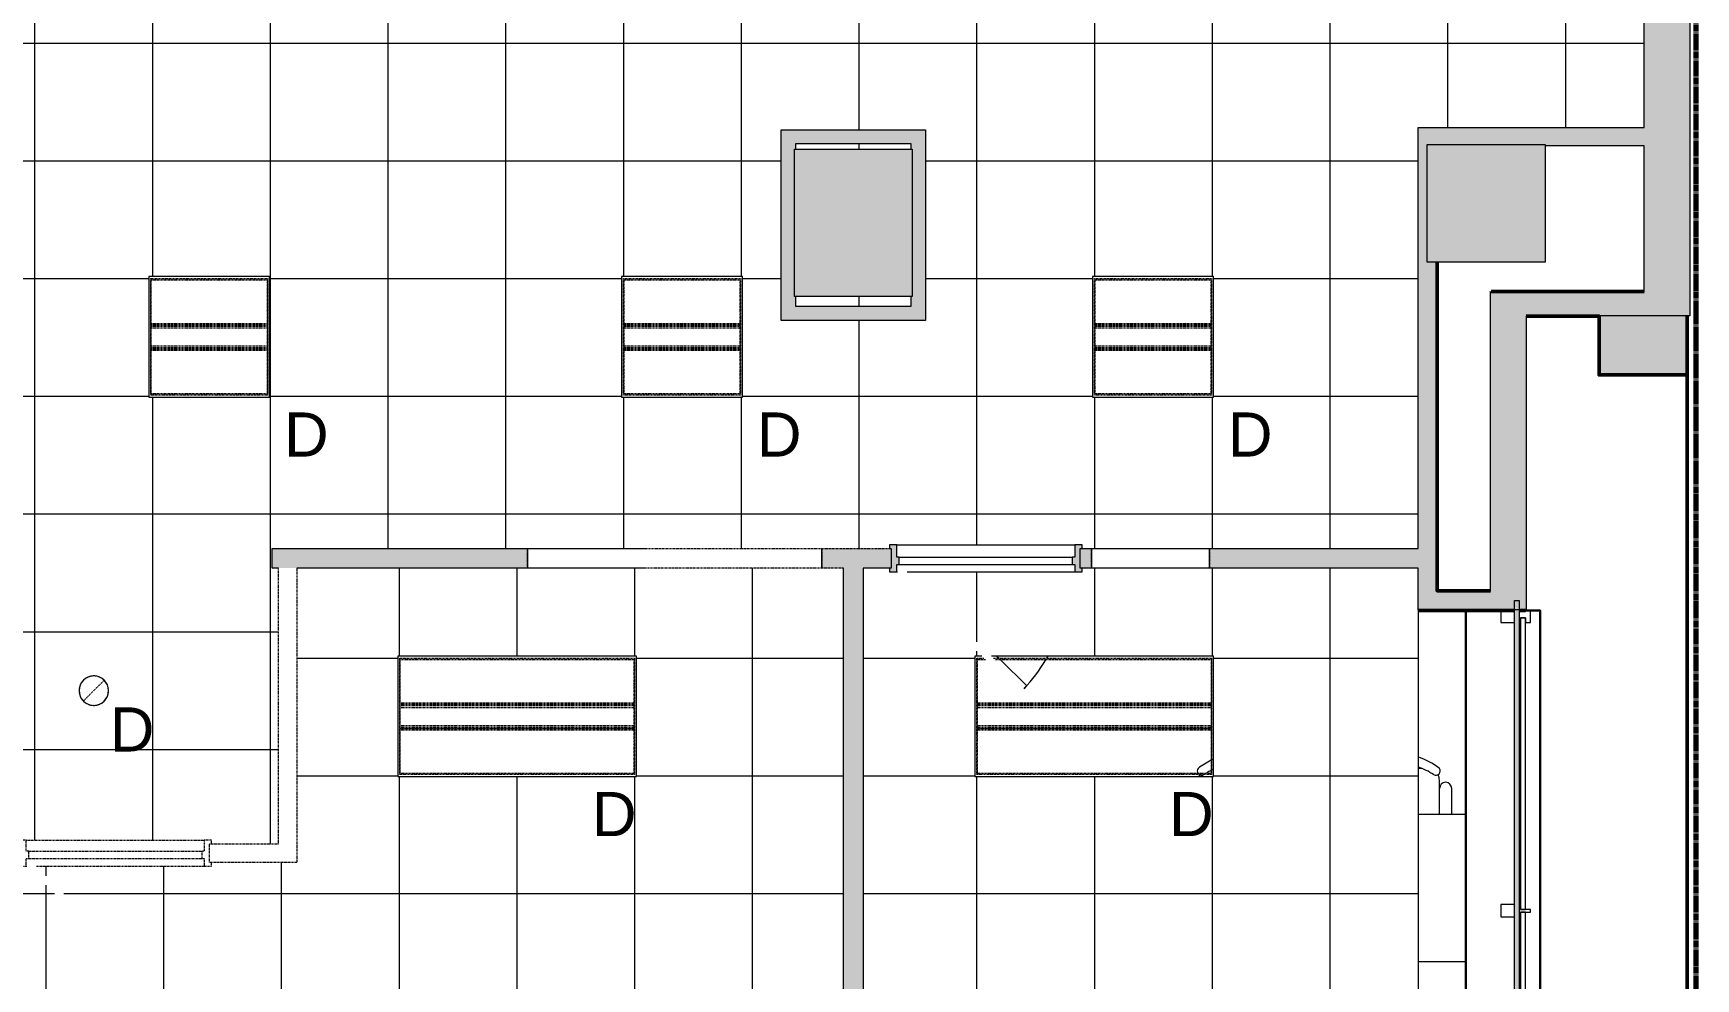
# Model space of a CAD drawing. Header units: inches. Extents: x 842 to 2180, y -10 to 1751.
# Drawn here: x 1841.2 to 2180.1, y 146.9 to 339.6 of the extents above; entities that cross this region are included whole.
import ezdxf

# ---------------------------------------------------------------- set-up
doc = ezdxf.new("R2010")
doc.units = ezdxf.units.IN
doc.header["$MEASUREMENT"] = 0
doc.linetypes.add('Demolished', pattern=[0.1875, 0.125, -0.0625])
doc.linetypes.add('IMPORT-Orbis_BB$0$TI_Grid_E957150$0$PROPERTY _2_', pattern=[1.546875, 1.3125, -0.046875, 0.046875, -0.046875, 0.046875, -0.046875])
for name, color, linetype, lineweight in [('A-CLNG', 13, 'Demolished', 9), ('A-CLNG-PATT', 13, 'Demolished', 9), ('A-DOOR', 31, 'Continuous', 13), ('A-GLAZ-CURT', 52, 'Continuous', 13), ('A-WALL-PATT', 111, 'Continuous', 13), ('E-LITE-EQPM', 33, 'Demolished', 9), ('E-LITE-EQPM-IDEN', 33, 'Continuous', 9), ('hide', 7, 'Continuous', 9), ('I-WALL', 2, 'Continuous', 13), ('Orbis - Background_dwg', 8, 'Continuous', 9), ('Orbis_BB$0$A-Glaz-Assm', 250, 'Continuous', 20), ('Orbis_BB$0$A-Glaz-Assm-Glaz', 250, 'Continuous', 20), ('Orbis_BB$0$A-Wall-Exst', 7, 'Continuous', 9), ('Orbis_BB$0$TI_ARCH-02_E957150$0$A-Wall-Blow', 130, 'Continuous', 30), ('Orbis_BB$0$TI_Grid_E957150$0$C-Prop', 170, 'IMPORT-Orbis_BB$0$TI_Grid_E957150$0$PROPERTY _2_', 70), ('Orbis_BB$0$TI_Grid_E957150$0$S-P2-WALL-CONC', 50, 'Continuous', 50), ('Orbis_Furn$0$A-Furn', 7, 'Continuous', 9), ('S-COLS', 52, 'Continuous', 13)]:
    doc.layers.add(name, color=color, linetype=linetype, lineweight=lineweight)
doc.styles.add('Arial', font='arial.ttf', dxfattribs={"height": 9})

# ---------------------------------------------------------------- blocks, each defined once
blk = doc.blocks.new('Concrete-Rectangular-Column - 24 x 30-6914152-Level XX  RCP DEMO')
at = {"layer": 'S-COLS', "lineweight": 9}
blk.add_hatch(color=7, dxfattribs=at).paths.add_polyline_path([(12, -15), (12, 15), (-12, 15), (-12, -15)], flags=0)
at = {"layer": 'S-COLS', "color": 8, "lineweight": 20}
for p, q in [((-12, 15), (12, 15)), ((-12, -15), (-12, 15)), ((12, 15), (12, -15)), ((12, -15), (-12, -15))]:
    blk.add_line(p, q, dxfattribs=at)
blk = doc.blocks.new('Concrete-Rectangular-Column - 24 x 24-6914337-Level XX  RCP DEMO')
at = {"layer": 'S-COLS', "lineweight": 9}
blk.add_hatch(color=7, dxfattribs=at).paths.add_polyline_path([(-12, -12), (12, -12), (12, 12), (-12, 12)], flags=0)
at = {"layer": 'S-COLS', "color": 8, "lineweight": 20}
for p, q in [((-12, 12), (12, 12)), ((-12, -12), (-12, 12)), ((12, 12), (12, -12)), ((12, -12), (-12, -12))]:
    blk.add_line(p, q, dxfattribs=at)
blk = doc.blocks.new('Door - Single - Solid Door-7325350-Level XX  RCP DEMO')
at = {"layer": 'A-DOOR'}
h = blk.add_hatch(color=10, dxfattribs=at)
h.paths.add_polyline_path([(-14.13, -2.84), (-14.13, -1.34), (-13.63, -1.34), (-13.63, 0.16), (-14.13, 0.16), (-14.13, 2.66), (-15.63, 2.66), (-15.63, 1.91), (-15.26, 1.91), (-15.26, -2.09), (-15.63, -2.09), (-15.63, -2.84), (-15.26, -2.84)], flags=0)
h.paths.add_polyline_path([(23.62, -2.84), (23.62, -2.09), (23.24, -2.09), (23.24, 1.91), (23.62, 1.91), (23.62, 2.66), (22.12, 2.66), (22.12, 0.16), (21.62, 0.16), (21.62, -1.34), (22.12, -1.34), (22.12, -2.84), (23.24, -2.84)], flags=0)
at = {"layer": 'A-DOOR', "color": 8, "lineweight": 20}
for p, q in [((-14.13, 2.66), (-15.63, 2.66)), ((-15.63, 2.66), (-15.63, 1.91)), ((-14.13, 0.16), (-14.13, 2.66)), ((-13.63, 0.16), (-14.13, 0.16)), ((-13.63, -1.34), (-13.63, 0.16)), ((21.62, 0.16), (21.62, -1.34)), ((22.12, 0.16), (21.62, 0.16)), ((22.12, 2.66), (22.12, 0.16)), ((23.62, 2.66), (22.12, 2.66)), ((23.62, 1.91), (23.62, 2.66)), ((-15.63, -2.09), (-15.63, -2.84)), ((-15.63, -2.84), (-14.13, -2.84)), ((-14.13, -1.34), (-13.63, -1.34)), ((-14.13, -2.84), (-14.13, -1.34)), ((21.62, -1.34), (22.12, -1.34)), ((22.12, -1.34), (22.12, -2.84)), ((22.12, -2.84), (23.62, -2.84)), ((23.62, -2.84), (23.62, -2.09))]:
    blk.add_line(p, q, dxfattribs=at)
at = {"layer": 'A-DOOR', "lineweight": 9}
for p, q in [((-14.13, 2.66), (22.12, 2.66)), ((-13.63, 0.16), (21.62, 0.16)), ((-14.13, -2.84), (-14.01, -2.84)), ((-13.63, -1.34), (21.62, -1.34)), ((-12.06, -2.84), (22.12, -2.84))]:
    blk.add_line(p, q, dxfattribs=at)
blk = doc.blocks.new('Door - Single - Solid Door-7325353-Level XX  RCP DEMO')
at = {"layer": 'A-DOOR', "color": 250, "linetype": 'Demolished', "lineweight": 20}
for p, q in [((-14.13, 2.54), (-15.63, 2.54)), ((-15.63, 2.54), (-15.63, 1.79)), ((-14.13, 0.29), (-14.13, 2.54)), ((-13.63, 0.29), (-14.13, 0.29)), ((-13.63, -1.21), (-13.63, 0.29)), ((21.62, 0.29), (21.62, -1.21)), ((22.12, 0.29), (21.62, 0.29)), ((22.12, 2.54), (22.12, 0.29)), ((23.62, 2.54), (22.12, 2.54)), ((23.62, 1.79), (23.62, 2.54)), ((-15.63, -1.96), (-15.63, -2.71)), ((-15.63, -2.71), (-14.13, -2.71)), ((-14.13, -1.21), (-13.63, -1.21)), ((-14.13, -2.71), (-14.13, -1.21)), ((21.62, -1.21), (22.12, -1.21)), ((22.12, -1.21), (22.12, -2.71)), ((22.12, -2.71), (23.62, -2.71)), ((23.62, -2.71), (23.62, -1.96))]:
    blk.add_line(p, q, dxfattribs=at)
at = {"layer": 'A-DOOR', "color": 7, "linetype": 'Demolished', "lineweight": 9}
for p, q in [((-14.13, 2.54), (22.12, 2.54)), ((-13.63, 0.29), (21.62, 0.29)), ((-14.13, -2.71), (-14.01, -2.71)), ((-13.63, -1.21), (21.62, -1.21)), ((-12.06, -2.71), (22.12, -2.71))]:
    blk.add_line(p, q, dxfattribs=at)
blk = doc.blocks.new('System Panel - Glazed-7329272-Level XX  RCP DEMO')
at = {"layer": 'A-GLAZ-CURT', "lineweight": 9}
blk.add_hatch(color=7, dxfattribs=at).paths.add_polyline_path([(84.25, -0.75), (-84.25, -0.75), (-84.25, -1.75), (84.25, -1.75)], flags=0)
at = {"layer": 'A-GLAZ-CURT', "color": 8, "lineweight": 20}
for p, q in [((-84.25, -1.75), (-84.25, -0.75)), ((-84.25, -0.75), (84.25, -0.75)), ((84.25, -1.75), (-84.25, -1.75)), ((84.25, -0.75), (84.25, -1.75))]:
    blk.add_line(p, q, dxfattribs=at)
blk = doc.blocks.new('L-Recessed-Axis-Plano - 2 X 2-V2-Level XX  RCP DEMO')
at = {"layer": 'E-LITE-EQPM', "color": 7}
for p, q in [((11.91, 11.87), (-11.91, 11.87)), ((-11.91, 11.87), (-11.91, -11.88)), ((-11.88, -11.56), (-11.88, 11.56)), ((-11.88, 11.56), (11.87, 11.56)), ((11.87, 11.56), (11.87, -11.56)), ((11.91, -11.88), (11.91, 11.87)), ((-11.88, 2.74), (11.87, 2.74)), ((11.87, 2.51), (-11.88, 2.51)), ((-11.88, 2.3), (11.87, 2.3)), ((-11.88, 2.2), (11.87, 2.2)), ((-11.88, 1.83), (11.87, 1.83)), ((-11.88, -1.83), (11.87, -1.83)), ((-11.88, -2.2), (11.87, -2.2)), ((-11.88, -2.3), (11.87, -2.3)), ((-11.88, -2.51), (11.87, -2.51)), ((-11.88, -2.74), (11.87, -2.74)), ((-11.91, -11.88), (11.91, -11.88)), ((11.87, -11.56), (-11.88, -11.56))]:
    blk.add_line(p, q, dxfattribs=at)
blk = doc.blocks.new('L-Recessed Circular - Downlight - 6_-7335116-Level XX  RCP DEMO')
at = {"layer": 'E-LITE-EQPM', "color": 7}
for q in [(-2.12, -2.12), (2.12, 2.12)]:
    blk.add_line((0, 0), q, dxfattribs=at)
for start, end in [(360, 180), (180, 360)]:
    blk.add_arc((0, 0), 3, start, end, dxfattribs=at)
blk = doc.blocks.new('L-Recessed-Axis-Plano - 2 X 4-4550867-Level XX  RCP DEMO')
at = {"layer": 'E-LITE-EQPM', "color": 7}
for p, q in [((23.91, 11.87), (-23.91, 11.87)), ((-23.91, 11.87), (-23.91, -11.88)), ((-23.87, -11.56), (-23.87, 11.56)), ((-23.87, 11.56), (23.88, 11.56)), ((23.88, 11.56), (23.88, -11.56)), ((23.91, -11.88), (23.91, 11.87)), ((-23.87, 2.74), (23.88, 2.74)), ((23.88, 2.51), (-23.87, 2.51)), ((-23.87, 2.3), (23.88, 2.3)), ((-23.87, 2.2), (23.88, 2.2)), ((-23.87, 1.83), (23.88, 1.83)), ((-23.87, -1.83), (23.88, -1.83)), ((-23.87, -2.2), (23.88, -2.2)), ((-23.87, -2.3), (23.88, -2.3)), ((-23.87, -2.51), (23.88, -2.51)), ((-23.87, -2.74), (23.88, -2.74)), ((-23.91, -11.88), (23.91, -11.88)), ((23.88, -11.56), (-23.87, -11.56))]:
    blk.add_line(p, q, dxfattribs=at)
blk = doc.blocks.new('L-Recessed-Axis-Plano - 2 X 4-V4-Level XX  RCP DEMO')
at = {"layer": 'E-LITE-EQPM', "color": 7}
for p, q in [((23.91, 11.87), (-23.91, 11.87)), ((-23.91, 11.87), (-23.91, -11.88)), ((-23.87, -11.56), (-23.87, 11.56)), ((-23.87, 11.56), (23.88, 11.56)), ((23.88, 11.56), (23.88, -11.56)), ((23.91, -11.88), (23.91, 11.87)), ((-23.87, 2.74), (23.88, 2.74)), ((23.88, 2.51), (-23.87, 2.51)), ((-23.87, 2.3), (23.88, 2.3)), ((-23.87, 2.2), (23.88, 2.2)), ((-23.87, 1.83), (23.88, 1.83)), ((-23.87, -1.83), (23.88, -1.83)), ((-23.87, -2.2), (23.88, -2.2)), ((-23.87, -2.3), (23.88, -2.3)), ((-23.87, -2.51), (23.88, -2.51)), ((-23.87, -2.74), (23.88, -2.74)), ((-23.91, -11.88), (-22.48, -11.88)), ((-22.16, -11.56), (-23.87, -11.56)), ((-20.53, -11.88), (23.91, -11.88)), ((23.88, -11.56), (-20.22, -11.56))]:
    blk.add_line(p, q, dxfattribs=at)
blk = doc.blocks.new('Orbis - Background_dwg_Orbis_BB-7347761-Level XX  RCP DEMO')
at = {"layer": 'Orbis_BB$0$A-Wall-Exst'}
h = blk.add_hatch(color=256, dxfattribs=at)
h.paths.add_polyline_path([(12831.79, 1027.91), (12851.41, 1027.91), (12851.41, 1028.04), (12831.79, 1028.04)], flags=0)
h.paths.add_polyline_path([(12852.41, 1027.91), (12853.66, 1027.91), (12853.66, 1028.04), (12852.41, 1028.04)], flags=0)
h.paths.add_polyline_path([(12835.54, 1031.79), (12846.54, 1031.79), (12846.54, 1031.91), (12835.66, 1031.91), (12835.66, 1098.91), (12835.54, 1098.91), (12835.54, 1031.79)], flags=0)
h.paths.add_polyline_path([(12886.66, 1075.91), (12886.66, 1087.97), (12853.79, 1087.97), (12853.79, 1087.91), (12868.66, 1087.91), (12868.66, 1075.91)], flags=0)
h.paths.add_polyline_path([(12853.79, 1092.85), (12877.89, 1092.85), (12877.89, 1092.91), (12846.66, 1092.91), (12846.66, 1092.85), (12846.94, 1092.85)], flags=0)
h.paths.add_polyline_path([(12877.75, 1177.28), (12877.89, 1177.28), (12877.89, 1178.41), (12877.66, 1178.41), (12877.66, 1177.28)], flags=0)
at = {"layer": 'Orbis_BB$0$A-Glaz-Assm'}
for p, q in [((12851.41, 1027.91), (12848.66, 1027.91)), ((12851.41, 967.91), (12848.66, 967.91))]:
    blk.add_line(p, q, dxfattribs=at)
at = {"layer": 'Orbis_BB$0$A-Glaz-Assm', "flags": 128}
for points in [[(12848.66, 1027.91), (12848.66, 1025.41), (12851.41, 1025.41)], [(12852.41, 1025.41), (12852.66, 1025.41), (12852.66, 1026.41), (12853.66, 1026.41), (12853.66, 1025.41), (12854.66, 1025.41), (12854.66, 1027.91), (12852.41, 1027.91)], [(12848.66, 967.91), (12848.66, 965.41), (12851.41, 965.41)], [(12852.41, 965.41), (12852.66, 965.41), (12852.66, 966.41), (12854.66, 966.41), (12854.66, 966.91), (12852.66, 966.91), (12852.66, 967.91), (12852.41, 967.91)]]:
    blk.add_lwpolyline(points, dxfattribs=at)
at = {"layer": 'Orbis_BB$0$A-Glaz-Assm-Glaz', "flags": 128}
for points in [[(12852.66, 1026.41), (12852.66, 966.91), (12853.66, 966.91), (12853.66, 1026.41)], [(12852.66, 966.41), (12852.66, 907.41), (12853.66, 907.41), (12853.66, 966.41)]]:
    blk.add_lwpolyline(points, close=True, dxfattribs=at)
at = {"layer": 'Orbis_BB$0$A-Wall-Exst', "color": 50, "lineweight": 50}
for p, q in [((12846.66, 1092.91), (12846.66, 1092.85)), ((12852.41, 1027.91), (12853.66, 1027.91)), ((12853.66, 1027.91), (12853.66, 1028.04))]:
    blk.add_line(p, q, dxfattribs=at)
at = {"layer": 'Orbis_BB$0$A-Wall-Exst', "color": 50, "lineweight": 50, "flags": 128}
for points in [[(12846.54, 1031.91), (12835.66, 1031.91), (12835.66, 1098.91)], [(12877.89, 1092.91), (12868.66, 1092.91), (12846.66, 1092.91)], [(12853.78, 1087.91), (12868.66, 1087.91), (12868.66, 1075.91), (12886.66, 1075.91), (12886.66, 1087.97)], [(12831.79, 1027.91), (12846.66, 1027.91), (12846.66, 1028.04)], [(12846.66, 1028.04), (12846.66, 1027.91), (12851.41, 1027.91)]]:
    blk.add_lwpolyline(points, dxfattribs=at)
at = {"layer": 'Orbis_BB$0$TI_ARCH-02_E957150$0$A-Wall-Blow', "flags": 128}
for points in [[(12853.78, 1087.91), (12868.66, 1087.91), (12868.66, 1075.91), (12886.66, 1075.91), (12886.66, 1087.97)], [(11550.5, 914.91), (12058.66, 914.91), (12058.66, 853.91), (12117.66, 853.91), (12117.66, 857.91), (12147.66, 857.91), (12147.66, 854.91), (12856.66, 854.91), (12856.66, 1027.91), (12853.66, 1027.91), (12853.66, 1028.04)], [(12719.16, 870.04), (12841.54, 870.04), (12841.54, 1027.91), (12841.66, 1027.91)]]:
    blk.add_lwpolyline(points, dxfattribs=at)
at = {"layer": 'Orbis_BB$0$TI_Grid_E957150$0$C-Prop', "flags": 128}
blk.add_lwpolyline([(12850.26, 2047.16), (12794.32, 2047.16), (12793.88, 2046.62), (12888.38, 1360.4), (12888.38, 796.17), (11550.5, 796.17)], dxfattribs=at)
at = {"layer": 'Orbis_BB$0$TI_Grid_E957150$0$S-P2-WALL-CONC', "flags": 128}
blk.add_lwpolyline([(12886.66, 1087.97), (12886.66, 798.17), (11550.5, 798.17)], dxfattribs=at)
blk = doc.blocks.new('Orbis - Background_dwg-7329766-Level XX  RCP DEMO')
at = {"layer": 'hide', "color": 10, "lineweight": 13}
blk.add_line((2037.66, 212.63), (2038.07, 212.23), dxfattribs=at)
at = {"layer": 'hide', "color": 10, "lineweight": 13, "flags": 128}
blk.add_lwpolyline([(2038.38, 211.91), (2043.74, 206.56), (2043.17, 205.99)], dxfattribs=at)
at = {"layer": 'hide', "color": 10, "lineweight": 13}
for start, end in [(316.9154, 328.6893), (329.2879, 330.001)]:
    blk.add_arc((2016.87, 230.6), 36, start, end, dxfattribs=at)
at = {"layer": 'Orbis_Furn$0$A-Furn'}
for p, q in [((2124.18, 189.76), (2123.49, 189.76)), ((2127.83, 180.36), (2127.83, 187.36)), ((2130.36, 180.36), (2130.36, 185.66))]:
    blk.add_line(p, q, dxfattribs=at)
at = {"layer": 'Orbis_Furn$0$A-Furn', "flags": 128}
blk.add_lwpolyline([(2123.49, 150.36), (2133.25, 150.36), (2133.25, 180.36), (2123.49, 180.36)], dxfattribs=at)
at = {"layer": 'Orbis_Furn$0$A-Furn'}
for centre, radius, start, end in [((2088.16, 177.24), 15.72, 115.7556, 127.2086), ((2088.16, 177.24), 15.72, 114.0421, 115.6484), ((2118.33, 177.24), 15.72, 52.7914, 70.7272), ((2118.34, 175.5), 15.43, 57.3433, 70.4224), ((2079.36, 189.23), 0.877, 143.3099, 211.7777), ((2081.06, 187.36), 2.4, 152.4156, 162.6059), ((2079.36, 189.23), 0.877, 246.0246, 298.0404), ((2088.15, 175.5), 15.43, 116.3264, 120.2177), ((2088.15, 175.5), 15.43, 114.497, 116.2002), ((2127.13, 189.23), 0.877, 237.9726, 36.6901), ((2125.43, 187.36), 2.4, 0, 27.5844), ((2129.11, 185.66), 1.25, 0, 180)]:
    blk.add_arc(centre, radius, start, end, dxfattribs=at)
blk.add_blockref('Orbis - Background_dwg_Orbis_BB-7347761-Level XX  RCP DEMO', (-10708.29, -805.94))

msp = doc.modelspace()

# ---------------------------------------------------------------- hatches: boundary and pattern name
at = {"layer": 'A-CLNG-PATT', "linetype": 'Continuous', "lineweight": 13}
h = msp.add_hatch(dxfattribs=at)
h.set_pattern_fill('FP2_17', color=256, style=0, pattern_type=2)
h.set_pattern_definition([(90, (1985.56, 721.602), (24, -1e-15), []), (0, (1985.56, 721.602), (0, -24), [])])
h.paths.add_polyline_path([(1877.56, 174.34), (1891.2, 174.34), (1891.2, 230.59), (1889.95, 230.59), (1889.95, 234.59), (2015.75, 234.59), (2015.75, 235.34), (2055, 235.34), (2055, 234.59), (2123.49, 234.59), (2123.49, 320.41), (2169.6, 320.41), (2169.6, 371.34), (2159.2, 371.34), (2159.2, 464.89), (2157.25, 464.89), (2157.25, 477.52), (2168.25, 477.52), (2168.25, 516.03), (2122.41, 516.03), (2122.41, 553), (2167.25, 559.31), (2142.49, 735.46), (2141.87, 735.37), (2132.97, 798.75), (2133.59, 798.84), (2115.19, 929.77), (2080.87, 929.78), (2080.87, 934.77), (2080.98, 934.77), (2080.98, 964), (2109.8, 968.08), (2108.54, 977.09), (2108.61, 977.1), (2067.76, 1273.6), (1910, 1273.6), (1910, 1272.85), (1870.75, 1272.85), (1870.75, 1273.6), (1857, 1273.6), (1857, 1272.85), (1817.75, 1272.85), (1817.75, 1273.6), (1776.42, 1273.6), (1776.42, 1008.45), (1777.17, 1008.45), (1777.17, 1006.82), (1802.62, 981.37), (1801.65, 980.4), (1777.17, 1004.88), (1777.17, 969.2), (1776.42, 969.2), (1776.42, 941.54), (1777.17, 941.54), (1777.17, 902.29), (1776.42, 902.29), (1776.42, 897.36), (1776.62, 897.36), (1776.62, 892.48), (1776.42, 892.48), (1776.42, 593.98), (1830.81, 593.98), (1830.81, 584.1), (1831.56, 584.1), (1831.56, 544.85), (1830.81, 544.85), (1830.81, 279.1), (1831.56, 279.1), (1831.56, 239.85), (1830.81, 239.85), (1830.81, 224.6), (1831.56, 224.6), (1831.56, 185.35), (1830.81, 185.35), (1830.81, 174.34), (1838.31, 174.34), (1838.31, 175.09), (1877.56, 175.09)], flags=0)
h.paths.add_polyline_path([(1853.56, 202.6), (1852.78, 202.7), (1852.06, 203), (1851.44, 203.48), (1850.96, 204.1), (1850.66, 204.83), (1850.56, 205.6), (1850.66, 206.38), (1850.96, 207.1), (1851.44, 207.72), (1852.06, 208.2), (1852.78, 208.5), (1853.56, 208.6), (1854.34, 208.5), (1855.06, 208.2), (1855.68, 207.72), (1856.16, 207.1), (1856.46, 206.38), (1856.56, 205.6), (1856.46, 204.83), (1856.16, 204.1), (1855.68, 203.48), (1855.06, 203), (1854.34, 202.7)], flags=0)
h.paths.add_polyline_path([(1889.39, 265.45), (1864.76, 265.45), (1864.76, 290.01), (1889.39, 290.01)], flags=0)
h.paths.add_polyline_path([(1984.03, 265.45), (1961.15, 265.45), (1961.15, 290.01), (1985.78, 290.01), (1985.78, 265.45)], flags=0)
h.paths.add_polyline_path([(2081.78, 265.45), (2057.15, 265.45), (2057.15, 290.01), (2081.78, 290.01)], flags=0)
h.paths.add_polyline_path([(2020.19, 281.09), (1993.69, 281.09), (1993.69, 319.97), (2023.07, 319.97), (2023.07, 281.09)], flags=0)
h.paths.add_polyline_path([(2020.19, 283.97), (2020.19, 285.97), (1996.57, 285.97), (1996.57, 283.97)], flags=0)
h.paths.add_polyline_path([(2020.19, 315.97), (2020.19, 317.09), (1996.57, 317.09), (1996.57, 315.97), (2019.07, 315.97)], flags=0)
h.paths.add_polyline_path([(1840.93, 361.45), (1840.93, 386.01), (1889.56, 386.01), (1889.56, 361.45), (1857.16, 361.45)], flags=0)
h.paths.add_polyline_path([(1985.25, 361.45), (1985.25, 386.01), (2033.87, 386.01), (2033.87, 361.45), (1993.69, 361.45)], flags=0)
h.paths.add_polyline_path([(2105.34, 385.45), (2105.34, 410.01), (2129.97, 410.01), (2129.97, 385.45), (2110.89, 385.45)], flags=0)
h.paths.add_polyline_path([(2130.16, 457.2), (2105.53, 457.2), (2105.53, 481.76), (2130.16, 481.76), (2130.16, 477.59)], flags=0)
h.paths.add_polyline_path([(1857.16, 481.45), (1840.93, 481.45), (1840.93, 506.01), (1889.56, 506.01), (1889.56, 481.45)], flags=0)
h.paths.add_polyline_path([(1985.25, 481.45), (1985.25, 506.01), (2033.87, 506.01), (2033.87, 481.45), (2026.31, 481.45)], flags=0)
h.paths.add_polyline_path([(2024.93, 516.47), (1993.81, 516.47), (1993.81, 545.41), (2024.93, 545.41), (2024.93, 519.35)], flags=0)
h.paths.add_polyline_path([(1889.56, 601.45), (1840.93, 601.45), (1840.93, 626.01), (1889.56, 626.01)], flags=0)
h.paths.add_polyline_path([(2026.31, 601.45), (1985.25, 601.45), (1985.25, 626.01), (2033.87, 626.01), (2033.87, 601.45)], flags=0)
h.paths.add_polyline_path([(2105.53, 601.69), (2105.53, 626.25), (2130.16, 626.25), (2130.16, 601.69), (2110.89, 601.69)], flags=0)
h.paths.add_polyline_path([(1857.16, 721.45), (1840.93, 721.45), (1840.93, 746.01), (1889.56, 746.01), (1889.56, 721.45)], flags=0)
h.paths.add_polyline_path([(2026.31, 721.45), (1985.25, 721.45), (1985.25, 746.01), (2033.87, 746.01), (2033.87, 721.45)], flags=0)
h.paths.add_polyline_path([(1857.16, 841.45), (1840.93, 841.45), (1840.93, 866.01), (1889.56, 866.01), (1889.56, 841.45)], flags=0)
h.paths.add_polyline_path([(1985.25, 841.45), (1985.25, 866.01), (2033.87, 866.01), (2033.87, 841.45), (2026.31, 841.45)], flags=0)
h.paths.add_polyline_path([(2019.88, 932.47), (1993.87, 932.47), (1993.87, 961.45), (1985.25, 961.45), (1985.25, 986.01), (1985.45, 986.01), (1985.45, 1008.38), (2033.66, 1008.38), (2033.66, 986.01), (2033.87, 986.01), (2033.87, 961.45), (2022.88, 961.45), (2022.88, 932.47)], flags=0)
h.paths.add_polyline_path([(1840.93, 961.45), (1840.93, 986.01), (1865.45, 986.01), (1865.45, 1008.38), (1913.66, 1008.38), (1913.66, 984.17), (1889.56, 984.17), (1889.56, 961.45), (1857.16, 961.45)], flags=0)
h.paths.add_polyline_path([(1913.66, 1057.62), (1865.45, 1057.62), (1865.45, 1081.45), (1840.93, 1081.45), (1840.93, 1106.01), (1889.56, 1106.01), (1889.56, 1081.83), (1913.66, 1081.83)], flags=0)
h.paths.add_polyline_path([(2026.31, 1057.62), (1985.45, 1057.62), (1985.45, 1081.45), (1985.25, 1081.45), (1985.25, 1106.01), (2033.87, 1106.01), (2033.87, 1081.45), (2033.66, 1081.45), (2033.66, 1057.62)], flags=0)
h.paths.add_polyline_path([(2033.66, 1129.62), (1985.45, 1129.62), (1985.45, 1153.83), (2033.66, 1153.83)], flags=0)
h.paths.add_polyline_path([(1865.45, 1129.62), (1865.45, 1153.83), (1913.66, 1153.83), (1913.66, 1129.62)], flags=0)
h.paths.add_polyline_path([(1840.93, 1201.45), (1840.93, 1226.01), (1889.56, 1226.01), (1889.56, 1201.45), (1857.16, 1201.45)], flags=0)
h.paths.add_polyline_path([(1985.25, 1201.45), (1985.25, 1226.01), (2033.87, 1226.01), (2033.87, 1201.45), (2026.31, 1201.45)], flags=0)
h.paths.add_polyline_path([(1865.45, 1226.37), (1865.45, 1250.58), (1913.66, 1250.58), (1913.66, 1226.37)], flags=0)
h.paths.add_polyline_path([(1985.45, 1226.37), (1985.45, 1250.58), (2033.66, 1250.58), (2033.66, 1226.37), (2026.31, 1226.37)], flags=0)
h = msp.add_hatch(dxfattribs=at)
h.set_pattern_fill('FP2_13', color=256, style=0, pattern_type=2)
h.set_pattern_definition([(0, (1987.84, 140.225), (0, -24), []), (270, (1987.84, 140.225), (-24, -1e-15), [])])
h.paths.add_polyline_path([(2000.75, 68.23), (2005.57, 68.23), (2003.06, 68.91), (2000.7, 70.02), (1998.57, 71.52), (1996.74, 73.37), (1995.25, 75.51), (1994.15, 77.87), (1993.48, 80.39), (1993.26, 83.07), (1993.5, 85.68), (1994.22, 88.28), (1995.4, 90.72), (1997, 92.9), (1998.97, 94.76), (2001.23, 96.24), (2002.77, 96.91), (2003.12, 97.08), (2005.65, 97.76), (2006.02, 97.79), (2006.37, 97.86), (2006.37, 230.59), (1894.95, 230.59), (1894.95, 170.59), (1877.56, 170.59), (1877.56, 169.84), (1841.88, 169.84), (1866.36, 145.36), (1865.39, 144.39), (1839.93, 169.84), (1838.31, 169.84), (1838.31, 170.59), (1830.81, 170.59), (1830.81, 68.23), (1994.6, 68.23)], flags=0)
h.paths.add_polyline_path([(1964.15, 116.07), (1915.53, 116.07), (1915.53, 140.63), (1964.15, 140.63)], flags=0)
h.paths.add_polyline_path([(1843.76, 116.07), (1843.76, 140.63), (1868.39, 140.63), (1868.39, 116.07), (1857.16, 116.07)], flags=0)
h.paths.add_polyline_path([(1964.15, 188.07), (1915.53, 188.07), (1915.53, 212.63), (1964.15, 212.63), (1964.15, 200.74)], flags=0)
h = msp.add_hatch(dxfattribs=at)
h.set_pattern_fill('FP2_14', color=256, style=0, pattern_type=2)
h.set_pattern_definition([(0, (1985.56, 140.225), (0, -24), []), (270, (1985.56, 140.225), (-24, -1e-15), [])])
h.paths.add_polyline_path([(2123.49, 68.23), (2123.49, 230.59), (2055, 230.59), (2055, 229.84), (2019.31, 229.84), (2036.53, 212.63), (2081.78, 212.63), (2081.78, 188.07), (2033.15, 188.07), (2033.15, 212.63), (2034.58, 212.63), (2017.37, 229.84), (2015.75, 229.84), (2015.75, 230.59), (2010.37, 230.59), (2010.37, 97.83), (2013.17, 97.14), (2013.38, 97.08), (2015.75, 95.97), (2017.89, 94.47), (2019.74, 92.63), (2021.24, 90.48), (2022.35, 88.11), (2023.03, 85.59), (2023.25, 82.98), (2023.03, 80.38), (2022.35, 77.85), (2021.24, 75.48), (2019.74, 73.34), (2017.89, 71.49), (2015.74, 69.99), (2013.38, 68.89), (2010.94, 68.23), (2026.31, 68.23)], flags=0)
h.paths.add_polyline_path([(2081.78, 116.07), (2033.15, 116.07), (2033.15, 140.63), (2081.78, 140.63)], flags=0)
at = {"layer": 'A-WALL-PATT', "lineweight": 9}
for points in [[(2169.6, 286.91), (2178.85, 286.91), (2178.85, 372.48), (2169.6, 372.48), (2169.6, 311.48)], [(2023.07, 317.09), (2023.07, 319.97), (1993.69, 319.97), (1993.69, 317.09), (2020.19, 317.09)], [(2123.49, 225.85), (2127.24, 225.85), (2127.24, 292.97), (2125.37, 292.97), (2125.37, 316.97), (2127.24, 316.97), (2127.24, 320.41), (2123.49, 320.41), (2123.49, 230.59)], [(2149.37, 316.66), (2169.6, 316.66), (2169.6, 320.41), (2127.24, 320.41), (2127.24, 316.97), (2149.37, 316.97)], [(1996.57, 283.97), (1996.57, 285.97), (1996.39, 285.97), (1996.39, 315.97), (1996.57, 315.97), (1996.57, 317.09), (1993.69, 317.09), (1993.69, 283.97), (1996.39, 283.97)], [(2023.07, 281.09), (2023.07, 317.09), (2020.19, 317.09), (2020.19, 315.97), (2020.39, 315.97), (2020.36, 285.97), (2020.19, 285.97), (2020.19, 281.09)], [(2138.25, 225.85), (2145.5, 225.85), (2145.5, 286.91), (2138.25, 286.91), (2138.25, 256.11)], [(2178.85, 282.04), (2178.85, 286.91), (2145.5, 286.91), (2145.5, 282.04)], [(2020.19, 281.09), (2020.19, 283.97), (1993.69, 283.97), (1993.69, 281.09)], [(2006.37, 97.98), (2010.37, 97.98), (2010.37, 230.59), (2006.37, 230.59), (2006.37, 97.98)], [(2123.49, 222.1), (2145.5, 222.1), (2145.5, 225.85), (2123.49, 225.85)]]:
    msp.add_hatch(color=7, dxfattribs=at).paths.add_polyline_path(points, flags=0)
h = msp.add_hatch(color=7, dxfattribs=at)
h.paths.add_polyline_path([(2056.95, 230.59), (2056.95, 234.59), (2054.62, 234.59), (2054.62, 230.59)], flags=0)
h.paths.add_polyline_path([(2123.49, 230.59), (2123.49, 234.59), (2080.95, 234.59), (2080.95, 230.59), (2110.89, 230.59)], flags=0)
h.paths.add_polyline_path([(2006.37, 230.59), (2016.12, 230.59), (2016.12, 234.59), (2001.95, 234.59), (2001.95, 230.59)], flags=0)
h.paths.add_polyline_path([(1899.45, 230.59), (1941.95, 230.59), (1941.95, 234.59), (1889.95, 234.59), (1889.95, 230.59), (1894.95, 230.59)], flags=0)

# ---------------------------------------------------------------- linework, layer by layer
at = {"layer": 'A-CLNG', "linetype": 'Continuous', "lineweight": 13}
for p, q in [((1889.39, 290.01), (1864.76, 290.01)), ((1864.76, 290.01), (1864.76, 265.45)), ((1889.39, 265.45), (1889.39, 290.01)), ((1985.78, 290.01), (1961.15, 290.01)), ((1961.15, 290.01), (1961.15, 265.45)), ((1985.78, 265.45), (1985.78, 290.01)), ((2081.78, 290.01), (2057.15, 290.01)), ((2057.15, 290.01), (2057.15, 265.45)), ((2081.78, 265.45), (2081.78, 290.01)), ((1864.76, 265.45), (1889.39, 265.45)), ((1961.15, 265.45), (1985.78, 265.45)), ((2057.15, 265.45), (2081.78, 265.45)), ((2123.49, 222.1), (2123.49, 68.23)), ((1964.15, 212.63), (1915.53, 212.63)), ((1915.53, 212.63), (1915.53, 188.07)), ((1964.15, 188.07), (1964.15, 212.63)), ((2034.58, 212.63), (2033.15, 212.63)), ((2033.15, 212.63), (2033.15, 188.07)), ((2081.78, 212.63), (2036.53, 212.63)), ((2081.78, 188.07), (2081.78, 212.63)), ((1915.53, 188.07), (1964.15, 188.07)), ((2033.15, 188.07), (2081.78, 188.07))]:
    msp.add_line(p, q, dxfattribs=at)
for start, end in [(0, 180), (180, 0)]:
    msp.add_arc((1853.56, 205.6), 3, start, end, dxfattribs=at)
at = {"layer": 'I-WALL', "color": 8, "lineweight": 20}
for p, q in [((2178.85, 381.73), (2178.85, 282.04)), ((2169.6, 320.41), (2169.6, 372.48)), ((1993.69, 319.97), (2023.07, 319.97)), ((1993.69, 281.09), (1993.69, 319.97)), ((2023.07, 319.97), (2023.07, 281.09)), ((2123.49, 234.59), (2123.49, 320.41)), ((2123.49, 320.41), (2169.6, 320.41)), ((2020.19, 317.09), (1996.57, 317.09)), ((1996.57, 317.09), (1996.57, 315.97)), ((2020.19, 315.97), (2020.19, 317.09)), ((2169.6, 316.66), (2149.37, 316.66)), ((2169.6, 286.91), (2169.6, 316.66)), ((2127.24, 292.97), (2127.24, 225.85)), ((1996.57, 285.97), (1996.57, 283.97)), ((2020.19, 283.97), (2020.19, 285.97)), ((2138.25, 225.85), (2138.25, 286.91)), ((2138.25, 286.91), (2169.6, 286.91)), ((1996.57, 283.97), (2020.19, 283.97)), ((2145.5, 282.04), (2145.5, 222.1)), ((2178.85, 282.04), (2145.5, 282.04)), ((2023.07, 281.09), (1993.69, 281.09)), ((1889.95, 230.59), (1889.95, 234.59)), ((1889.95, 234.59), (1965.95, 234.59)), ((2016.12, 234.59), (2016.12, 230.59)), ((2054.62, 234.59), (2123.49, 234.59)), ((2054.62, 230.59), (2054.62, 234.59)), ((1891.2, 230.59), (1889.95, 230.59)), ((1965.95, 230.59), (1894.95, 230.59)), ((2006.37, 97.98), (2006.37, 230.59)), ((2010.37, 230.59), (2010.37, 97.98)), ((2016.12, 230.59), (2010.37, 230.59)), ((2123.49, 230.59), (2054.62, 230.59)), ((2123.49, 222.1), (2123.49, 230.59)), ((2127.24, 225.85), (2138.25, 225.85)), ((2145.5, 222.1), (2123.49, 222.1))]:
    msp.add_line(p, q, dxfattribs=at)
at = {"layer": 'I-WALL', "lineweight": 9}
for p, q in [((1941.95, 234.59), (1941.95, 230.59)), ((2001.95, 230.59), (2001.95, 234.59)), ((2056.95, 234.59), (2056.95, 230.59)), ((2080.95, 230.59), (2080.95, 234.59))]:
    msp.add_line(p, q, dxfattribs=at)
at = {"layer": 'I-WALL', "color": 7, "linetype": 'Demolished', "lineweight": 9}
for p, q in [((1941.95, 230.59), (1941.95, 234.59)), ((2001.95, 234.59), (2001.95, 230.59)), ((2056.95, 230.59), (2056.95, 234.59)), ((2080.95, 234.59), (2080.95, 230.59))]:
    msp.add_line(p, q, dxfattribs=at)
at = {"layer": 'I-WALL', "color": 250, "linetype": 'Demolished', "lineweight": 20}
for p, q in [((1965.95, 234.59), (2016.12, 234.59)), ((1891.2, 174.34), (1891.2, 230.59)), ((1894.95, 230.59), (1894.95, 170.59)), ((2006.37, 230.59), (1965.95, 230.59)), ((1877.18, 170.59), (1877.18, 174.34)), ((1877.18, 174.34), (1891.2, 174.34)), ((1894.95, 170.59), (1877.18, 170.59))]:
    msp.add_line(p, q, dxfattribs=at)

# ---------------------------------------------------------------- block references
at = {"layer": 'A-DOOR'}
msp.add_blockref('Door - Single - Solid Door-7325350-Level XX  RCP DEMO', (2031.38, 232.68), dxfattribs=at)
at = {"layer": 'A-DOOR', "color": 7, "linetype": 'Demolished', "lineweight": 9}
msp.add_blockref('Door - Single - Solid Door-7325353-Level XX  RCP DEMO', (1853.94, 172.56), dxfattribs=at)
at = {"layer": 'A-GLAZ-CURT', "lineweight": 9, "rotation": 269.9999999999999}
msp.add_blockref('System Panel - Glazed-7329272-Level XX  RCP DEMO', (2144.87, 139.73), dxfattribs=at)
at = {"layer": 'E-LITE-EQPM', "color": 7, "extrusion": (0, 0, -1), "rotation": 180}
for name, p in [('L-Recessed-Axis-Plano - 2 X 2-V2-Level XX  RCP DEMO', (-1877.08, 277.73)), ('L-Recessed-Axis-Plano - 2 X 2-V2-Level XX  RCP DEMO', (-1973.47, 277.73)), ('L-Recessed-Axis-Plano - 2 X 2-V2-Level XX  RCP DEMO', (-2069.47, 277.73)), ('L-Recessed-Axis-Plano - 2 X 4-4550867-Level XX  RCP DEMO', (-1939.84, 200.35)), ('L-Recessed-Axis-Plano - 2 X 4-V4-Level XX  RCP DEMO', (-2057.47, 200.35))]:
    msp.add_blockref(name, p, dxfattribs=at)
at = {"layer": 'E-LITE-EQPM', "color": 7}
msp.add_blockref('L-Recessed Circular - Downlight - 6_-7335116-Level XX  RCP DEMO', (1853.56, 205.6), dxfattribs=at)
at = {"layer": 'Orbis - Background_dwg', "color": 7}
msp.add_blockref('Orbis - Background_dwg-7329766-Level XX  RCP DEMO', (0, 0), dxfattribs=at)
at = {"layer": 'S-COLS', "lineweight": 9}
for name, p in [('Concrete-Rectangular-Column - 24 x 30-6914152-Level XX  RCP DEMO', (2008.39, 300.97)), ('Concrete-Rectangular-Column - 24 x 24-6914337-Level XX  RCP DEMO', (2137.37, 304.97))]:
    msp.add_blockref(name, p, dxfattribs=at)

# ---------------------------------------------------------------- texts
at = {"layer": 'E-LITE-EQPM-IDEN', "char_height": 9, "width": 11.211, "attachment_point": 1, "style": 'Arial'}
for insert in [(1892.35, 262.32), (1988.74, 262.32), (2084.74, 262.32), (1856.83, 202.19), (1955.11, 184.94), (2072.74, 184.94)]:
    msp.add_mtext('D', dxfattribs=dict(at, insert=insert))

doc.saveas('drawing.dxf')
